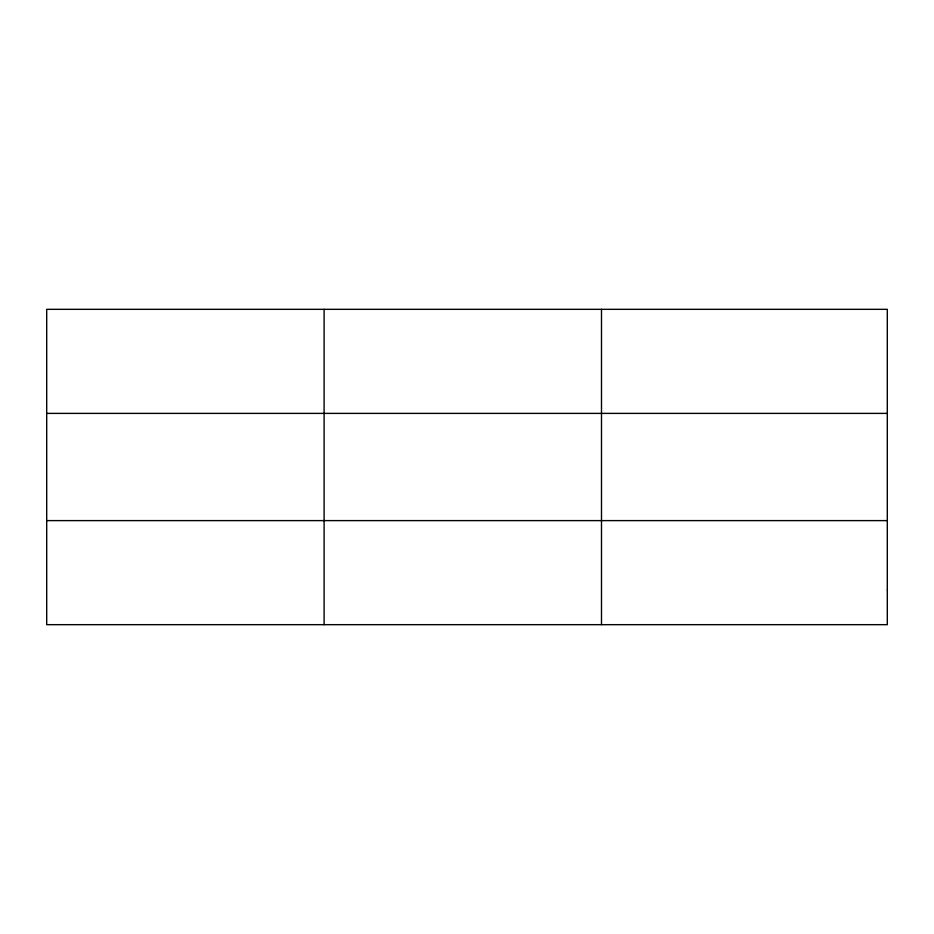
<?xml version="1.0" encoding="UTF-8"?>
<svg xmlns="http://www.w3.org/2000/svg" width="934" height="934" viewBox="0 0 934 934"><rect width="100%" height="100%" fill="white"/><g stroke="black" fill="none" stroke-linecap="round" stroke-linejoin="round"><path stroke-width="1.4" d="M324.098 624.671L324.098 309.329M601.496 624.671L601.496 309.329M46.7 413.388L887.3 413.388M46.7 520.612L887.3 520.612M887.3 589.984L887.3 624.671L46.7 624.671L46.7 309.329L887.3 309.329L887.3 589.984"/></g></svg>
